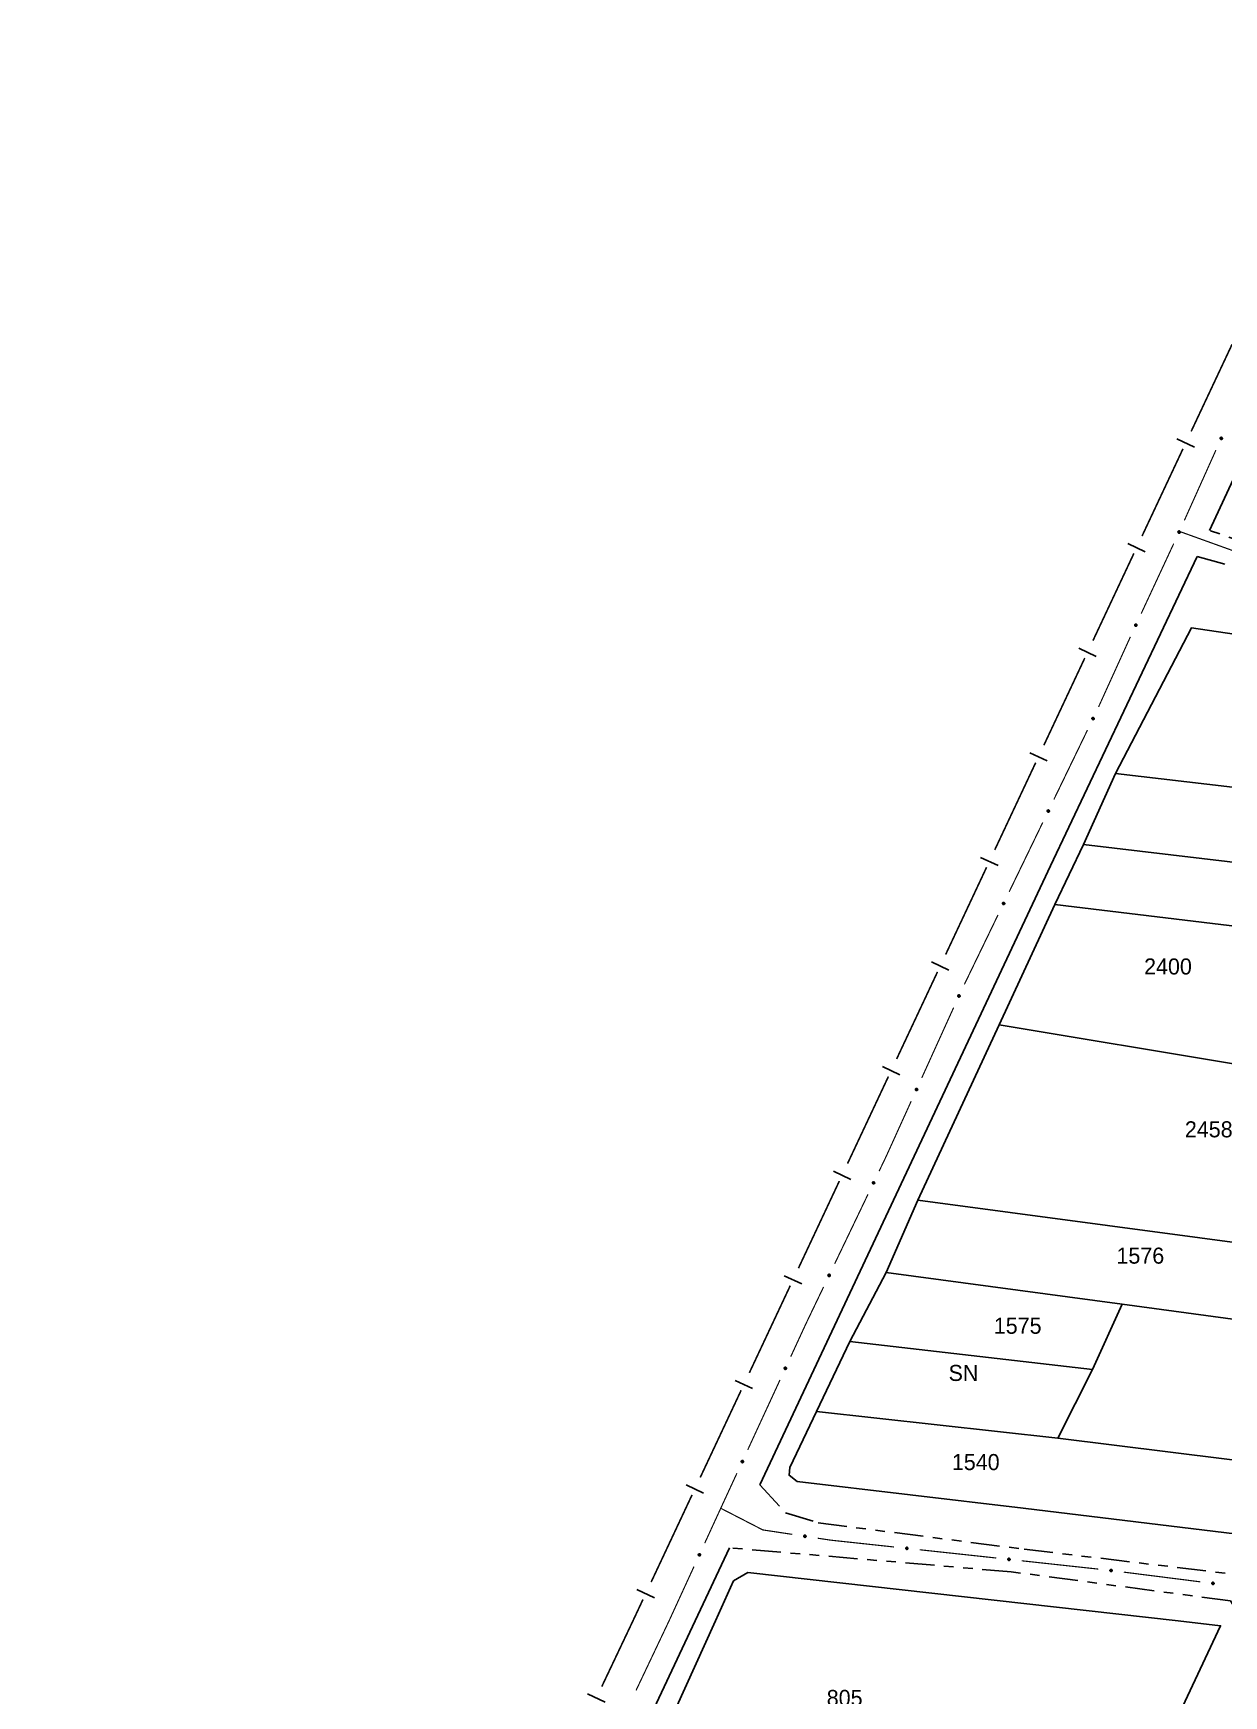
# Model space of a CAD drawing. Extents: x 203665 to 205970, y 4870865 to 4873745.
# Drawn here: x 204071.9 to 204257.3, y 4873288.7 to 4873547.6 of the extents above; entities that cross this region are included whole.
import ezdxf
from ezdxf.enums import TextEntityAlignment as Align

# ---------------------------------------------------------------- set-up
doc = ezdxf.new("R2010")
doc.units = 0
doc.header["$LTSCALE"] = 1.5
doc.header["$MEASUREMENT"] = 0
doc.linetypes.add('TRACO_25', pattern=[8, 3, -1, 1, -1, 1, -1])
for name, color, linetype in [('CD_MALHA_LOTES', 7, 'CONTINUOUS'), ('LM-LIM-SETORES-BAIRROS', 250, 'CONTINUOUS'), ('RU-QUADRA', 210, 'CONTINUOUS'), ('SV-EIXO-RUA-N-PAV', 6, 'CONTINUOUS'), ('SV-EIXO-RUA-PAV', 20, 'CONTINUOUS'), ('SV-RUA-NAO-PAV', 7, 'CONTINUOUS'), ('SV-RUA-PAVIM', 7, 'CONTINUOUS'), ('Th_NmrPort', 1, 'CONTINUOUS')]:
    doc.layers.add(name, color=color, linetype=linetype)

msp = doc.modelspace()

# ---------------------------------------------------------------- linework, layer by layer
at = {"layer": 'CD_MALHA_LOTES', "linetype": 'Continuous', "flags": 128}
for points in [[(204240.448659, 4873432.344058), (204252.287238, 4873455.011352)], [(204252.287238, 4873455.011352), (204305.169409, 4873447.162705)], [(204235.478378, 4873421.2817), (204240.448659, 4873432.344058)], [(204295.142987, 4873425.94956), (204240.448659, 4873432.344058)], [(204230.996015, 4873411.915991), (204235.478378, 4873421.2817)], [(204289.882655, 4873414.820147), (204235.478378, 4873421.2817)], [(204222.314917, 4873393.182313), (204230.996015, 4873411.915991)], [(204268.472378, 4873407.402126), (204230.996015, 4873411.915991)], [(204209.663389, 4873365.880506), (204222.314917, 4873393.182313)], [(204259.765641, 4873386.968278), (204222.314917, 4873393.182313)], [(204204.725271, 4873354.608997), (204209.663389, 4873365.880506)], [(204283.161464, 4873356.073113), (204209.663389, 4873365.880506)], [(204199.087539, 4873343.820179), (204204.725271, 4873354.608997)], [(204241.500226, 4873349.673299), (204204.725271, 4873354.608997)], [(204236.84588, 4873339.46223), (204241.500226, 4873349.673299)], [(204241.500226, 4873349.673299), (204276.734671, 4873344.895074)], [(204199.087539, 4873343.820179), (204193.881513, 4873332.93967)], [(204236.84588, 4873339.46223), (204199.087539, 4873343.820179)], [(204231.453489, 4873328.778049), (204236.84588, 4873339.46223)], [(204193.881513, 4873332.93967), (204189.710756, 4873324.222857), (204189.605528, 4873323.016608), (204190.886173, 4873322.030393), (204226.073615, 4873317.861365)], [(204193.881513, 4873332.93967), (204231.453489, 4873328.778049)], [(204266.562137, 4873324.414008), (204231.453489, 4873328.778049)], [(204226.073615, 4873317.861365), (204261.164018, 4873313.613748)], [(204178.136726, 4873300.308745), (204180.969171, 4873306.56002), (204183.201478, 4873307.839675), (204250.235351, 4873300.307827)], [(204170.354533, 4873283.133251), (204178.136726, 4873300.308745)], [(204250.235351, 4873300.307827), (204256.830277, 4873299.566829), (204244.998367, 4873274.301923)]]:
    msp.add_lwpolyline(points, dxfattribs=at)
at = {"layer": 'LM-LIM-SETORES-BAIRROS', "const_width": 0.25}
for points in [[(204252.238976, 4873485.615711), (204258.619529, 4873499.191002)], [(204244.5894, 4873469.322032), (204250.112365, 4873481.0905)], [(204250.112365, 4873481.0905), (204250.306545, 4873481.504263)], [(204250.306545, 4873481.504263), (204250.962865, 4873482.900652)], [(204236.942218, 4873453.027229), (204243.31487, 4873466.606231)], [(204229.295035, 4873436.732426), (204235.667687, 4873450.311428)], [(204221.647853, 4873420.437623), (204228.020505, 4873434.016625)], [(204214.000671, 4873404.14282), (204220.373323, 4873417.721822)], [(204206.353488, 4873387.848017), (204212.72614, 4873401.42702)], [(204198.706306, 4873371.553214), (204205.078958, 4873385.132217)], [(204191.059123, 4873355.258411), (204197.431775, 4873368.837414)], [(204183.411941, 4873338.963608), (204189.784593, 4873352.542611)], [(204175.764759, 4873322.668806), (204182.137411, 4873336.247808)], [(204168.117576, 4873306.374003), (204174.490228, 4873319.953005)], [(204165.299776, 4873300.369765), (204166.843046, 4873303.658202)], [(204160.429196, 4873290.098635), (204165.14234, 4873300.037763)], [(204165.14234, 4873300.037763), (204165.299776, 4873300.369765)]]:
    msp.add_lwpolyline(points, dxfattribs=at)
at = {"layer": 'LM-LIM-SETORES-BAIRROS'}
for points in [[(204252.745764, 4873483.167616), (204250.030706, 4873484.443727)], [(204245.097614, 4873466.874233), (204242.381813, 4873468.148763)], [(204237.450431, 4873450.57943), (204234.734631, 4873451.85396)], [(204229.803249, 4873434.284627), (204227.087448, 4873435.559157)], [(204222.156066, 4873417.989824), (204219.440266, 4873419.264354)], [(204214.508884, 4873401.695021), (204211.793083, 4873402.969552)], [(204206.861702, 4873385.400218), (204204.145901, 4873386.674749)], [(204199.214519, 4873369.105415), (204196.498719, 4873370.379946)], [(204191.567337, 4873352.810612), (204188.851536, 4873354.085143)], [(204183.920154, 4873336.51581), (204181.204354, 4873337.79034)], [(204176.272972, 4873320.221007), (204173.557172, 4873321.495537)], [(204168.62579, 4873303.926204), (204165.909989, 4873305.200734)], [(204160.927596, 4873287.648819), (204158.216925, 4873288.934222)]]:
    msp.add_lwpolyline(points, dxfattribs=at)
at = {"layer": 'RU-QUADRA', "linetype": 'Continuous', "flags": 128}
for points in [[(204305.169409, 4873447.162705), (204252.287238, 4873455.011352), (204240.448659, 4873432.344058), (204235.478378, 4873421.2817), (204230.996015, 4873411.915991), (204222.314917, 4873393.182313), (204209.663389, 4873365.880506), (204204.725271, 4873354.608997), (204199.087539, 4873343.820179), (204193.881513, 4873332.93967), (204189.710756, 4873324.222857), (204189.605528, 4873323.016608), (204190.886173, 4873322.030393), (204226.073615, 4873317.861365), (204261.164018, 4873313.613748)], [(204170.354533, 4873283.133251), (204178.136726, 4873300.308745), (204180.969171, 4873306.56002), (204183.201478, 4873307.839675), (204250.235351, 4873300.307827), (204256.830277, 4873299.566829), (204244.998367, 4873274.301923)]]:
    msp.add_lwpolyline(points, dxfattribs=at)
at = {"layer": 'SV-EIXO-RUA-N-PAV', "const_width": 0.18}
for points in [[(204250.410916, 4873470.044411), (204261.701565, 4873465.979777)], [(204178.957715, 4873317.866026), (204185.181954, 4873314.663082)], [(204185.181954, 4873314.663082), (204185.510969, 4873314.493774)], [(204185.510969, 4873314.493774), (204190.089087, 4873313.802737)], [(204194.044283, 4873313.205726), (204196.021881, 4873312.90722)], [(204196.021881, 4873312.90722), (204196.0856, 4873312.897603)], [(204196.0856, 4873312.897603), (204205.963972, 4873311.833123)], [(204209.940948, 4873311.404569), (204218.889145, 4873310.440324)], [(204218.889145, 4873310.440324), (204219.230076, 4873310.403586)], [(204219.230076, 4873310.403586), (204221.871628, 4873310.116603)], [(204225.848229, 4873309.684577), (204237.778031, 4873308.388499)], [(204241.749801, 4873307.915396), (204253.654794, 4873306.408367)]]:
    msp.add_lwpolyline(points, dxfattribs=at)
at = {"layer": 'SV-EIXO-RUA-N-PAV'}
for points in [[(204191.941044, 4873313.634524), (204191.979986, 4873313.664113), (204192.019506, 4873313.68158), (204192.05666, 4873313.686661), (204192.090664, 4873313.682591), (204192.124982, 4873313.674508), (204192.157784, 4873313.658726), (204192.19031, 4873313.633144), (204192.220266, 4873313.594288), (204192.235499, 4873313.552628), (204192.242429, 4873313.516469), (204192.240226, 4873313.480768), (204192.231816, 4873313.447561), (204192.214295, 4873313.41403), (204192.188049, 4873313.381321), (204192.148249, 4873313.352145), (204192.109387, 4873313.335286), (204192.07332, 4873313.331315), (204192.037443, 4873313.333757), (204192.002506, 4873313.342428), (204191.970396, 4873313.358106), (204191.937511, 4873313.384591), (204191.909234, 4873313.424256), (204191.891977, 4873313.462824), (204191.887501, 4873313.498825), (204191.8907, 4873313.534093), (204191.898388, 4873313.568612), (204191.912881, 4873313.602245), (204191.941044, 4873313.634524)], [(204207.8214, 4873311.743687), (204207.859051, 4873311.774903), (204207.897794, 4873311.794032), (204207.934699, 4873311.800686), (204207.968845, 4873311.798063), (204208.003475, 4873311.791444), (204208.036917, 4873311.777069), (204208.0705, 4873311.752892), (204208.102079, 4873311.715342), (204208.119067, 4873311.674366), (204208.127526, 4873311.638534), (204208.126841, 4873311.602771), (204208.119848, 4873311.569237), (204208.103766, 4873311.534993), (204208.078933, 4873311.501199), (204208.040407, 4873311.470359), (204208.002296, 4873311.451866), (204207.966431, 4873311.446367), (204207.930482, 4873311.447284), (204207.895208, 4873311.454464), (204207.862462, 4873311.468765), (204207.828482, 4873311.49383), (204207.798547, 4873311.532258), (204207.779668, 4873311.570058), (204207.773666, 4873311.605837), (204207.775366, 4873311.641209), (204207.781582, 4873311.676023), (204207.794633, 4873311.710242), (204207.8214, 4873311.743687)], [(204223.728978, 4873310.025545), (204223.766656, 4873310.056728), (204223.805415, 4873310.075823), (204223.842326, 4873310.082445), (204223.87647, 4873310.079792), (204223.911094, 4873310.073143), (204223.944524, 4873310.058739), (204223.978086, 4873310.034532), (204224.009632, 4873309.996955), (204224.026584, 4873309.955964), (204224.035012, 4873309.920124), (204224.034295, 4873309.884363), (204224.027273, 4873309.850835), (204224.011162, 4873309.816605), (204223.986299, 4873309.782833), (204223.947746, 4873309.752026), (204223.909619, 4873309.733566), (204223.873749, 4873309.728099), (204223.837801, 4873309.729047), (204223.802533, 4873309.736258), (204223.769799, 4873309.750587), (204223.735841, 4873309.775682), (204223.70594, 4873309.814136), (204223.687094, 4873309.851953), (204223.681124, 4873309.887737), (204223.682854, 4873309.923107), (204223.6891, 4873309.957916), (204223.702181, 4873309.992123), (204223.728978, 4873310.025545)], [(204239.636917, 4873308.293821), (204239.675141, 4873308.324332), (204239.714232, 4873308.342739), (204239.751255, 4873308.348707), (204239.785346, 4873308.34545), (204239.819847, 4873308.338189), (204239.853017, 4873308.323195), (204239.886145, 4873308.298398), (204239.917021, 4873308.260269), (204239.933245, 4873308.218984), (204239.941037, 4873308.183001), (204239.939688, 4873308.147257), (204239.932073, 4873308.113859), (204239.915358, 4873308.07992), (204239.889902, 4873308.046593), (204239.85081, 4873308.016474), (204239.812362, 4873307.998691), (204239.7764, 4873307.993859), (204239.740475, 4873307.995444), (204239.705341, 4873308.003278), (204239.672866, 4873308.018184), (204239.639357, 4873308.043876), (204239.61014, 4873308.082854), (204239.591967, 4873308.120998), (204239.586631, 4873308.156882), (204239.588987, 4873308.192216), (204239.595849, 4873308.226909), (204239.609533, 4873308.26088), (204239.636917, 4873308.293821)], [(204255.510241, 4873306.284448), (204255.548466, 4873306.31496), (204255.587557, 4873306.333366), (204255.624579, 4873306.339334), (204255.65867, 4873306.336077), (204255.693171, 4873306.328816), (204255.726341, 4873306.313822), (204255.759469, 4873306.289025), (204255.790345, 4873306.250896), (204255.806569, 4873306.209611), (204255.814361, 4873306.173628), (204255.813012, 4873306.137884), (204255.805397, 4873306.104486), (204255.788683, 4873306.070547), (204255.763226, 4873306.03722), (204255.724134, 4873306.007101), (204255.685686, 4873305.989318), (204255.649725, 4873305.984486), (204255.613799, 4873305.986071), (204255.578665, 4873305.993905), (204255.54619, 4873306.008812), (204255.512681, 4873306.034503), (204255.483465, 4873306.073481), (204255.465291, 4873306.111625), (204255.459955, 4873306.147509), (204255.462312, 4873306.182843), (204255.469173, 4873306.217536), (204255.482857, 4873306.251507), (204255.510241, 4873306.284448)]]:
    msp.add_lwpolyline(points, close=True, dxfattribs=at)
for points in [[(204191.887501, 4873313.498825), (204192.240226, 4873313.480768)], [(204191.8907, 4873313.534093), (204192.242429, 4873313.516469)], [(204191.891605, 4873313.515644), (204192.239199, 4873313.496297)], [(204191.891977, 4873313.462824), (204192.231816, 4873313.447561)], [(204191.893056, 4873313.479546), (204192.232962, 4873313.464119)], [(204191.898388, 4873313.568612), (204192.235499, 4873313.552628)], [(204191.898453, 4873313.55187), (204192.234311, 4873313.537054)], [(204191.902602, 4873313.442225), (204192.218222, 4873313.430464)], [(204191.909234, 4873313.424256), (204192.214295, 4873313.41403)], [(204191.91029, 4873313.584583), (204192.223416, 4873313.574578)], [(204191.912881, 4873313.602245), (204192.220266, 4873313.594288)], [(204191.927398, 4873313.405363), (204192.198086, 4873313.397624)], [(204191.927525, 4873313.616481), (204192.201522, 4873313.612382)], [(204191.937511, 4873313.384591), (204192.188049, 4873313.381321)], [(204191.941044, 4873313.634524), (204192.19031, 4873313.633144)], [(204191.959754, 4873313.37288), (204192.160409, 4873313.367432)], [(204191.962911, 4873313.649779), (204192.166671, 4873313.646622)], [(204191.970396, 4873313.358106), (204192.148249, 4873313.352145)], [(204191.979986, 4873313.664113), (204192.157784, 4873313.658726)], [(204191.990837, 4873313.350248), (204192.122401, 4873313.344189)], [(204192.002471, 4873313.674167), (204192.132482, 4873313.666963)], [(204192.002506, 4873313.342428), (204192.109387, 4873313.335286)], [(204192.019506, 4873313.68158), (204192.124982, 4873313.674508)], [(204207.773666, 4873311.605837), (204208.126841, 4873311.602771)], [(204207.775366, 4873311.641209), (204208.127526, 4873311.638534)], [(204207.777053, 4873311.622816), (204208.125155, 4873311.618243)], [(204207.779668, 4873311.570058), (204208.119848, 4873311.569237)], [(204207.780035, 4873311.586811), (204208.12029, 4873311.585829)], [(204207.781582, 4873311.676023), (204208.119067, 4873311.674366)], [(204207.782357, 4873311.6593), (204208.118542, 4873311.658756)], [(204207.791158, 4873311.54993), (204208.106992, 4873311.551579)], [(204207.792795, 4873311.692485), (204208.106063, 4873311.695783)], [(204207.794633, 4873311.710242), (204208.102079, 4873311.715342)], [(204207.798547, 4873311.532258), (204208.103766, 4873311.534993)], [(204207.80866, 4873311.725086), (204208.082584, 4873311.732624)], [(204207.817496, 4873311.514154), (204208.088268, 4873311.517914)], [(204207.8214, 4873311.743687), (204208.0705, 4873311.752892)], [(204207.828482, 4873311.49383), (204208.078933, 4873311.501199)], [(204207.8426, 4873311.759857), (204208.046311, 4873311.765354)], [(204207.851202, 4873311.483073), (204208.051907, 4873311.486149)], [(204207.859051, 4873311.774903), (204208.036917, 4873311.777069)], [(204207.862462, 4873311.468765), (204208.040407, 4873311.470359)], [(204207.88109, 4873311.785903), (204208.011289, 4873311.784224)], [(204207.883218, 4873311.461782), (204208.01492, 4873311.461314)], [(204207.895208, 4873311.454464), (204208.002296, 4873311.451866)], [(204207.897794, 4873311.794032), (204208.003475, 4873311.791444)], [(204223.681124, 4873309.887737), (204224.034295, 4873309.884363)], [(204223.682854, 4873309.923107), (204224.035012, 4873309.920124)], [(204223.684525, 4873309.904713), (204224.032623, 4873309.899836)], [(204223.687094, 4873309.851953), (204224.027273, 4873309.850835)], [(204223.687476, 4873309.868706), (204224.02773, 4873309.867426)], [(204223.6891, 4873309.957916), (204224.026584, 4873309.955964)], [(204223.689861, 4873309.941192), (204224.026045, 4873309.940354)], [(204223.698566, 4873309.831814), (204224.014402, 4873309.833188)], [(204223.700328, 4873309.974368), (204224.013598, 4873309.977393)], [(204223.702181, 4873309.992123), (204224.009632, 4873309.996955)], [(204223.70594, 4873309.814136), (204224.011162, 4873309.816605)], [(204223.716221, 4873310.006955), (204223.990152, 4873310.014254)], [(204223.724873, 4873309.796015), (204223.995648, 4873309.799539)], [(204223.728978, 4873310.025545), (204223.978086, 4873310.034532)], [(204223.735841, 4873309.775682), (204223.986299, 4873309.782833)], [(204223.750192, 4873310.041696), (204223.953907, 4873310.047015)], [(204223.758552, 4873309.764905), (204223.95926, 4873309.767806)], [(204223.766656, 4873310.056728), (204223.944524, 4873310.058739)], [(204223.769799, 4873309.750587), (204223.947746, 4873309.752026)], [(204223.788704, 4873310.067708), (204223.918902, 4873310.065916)], [(204223.790549, 4873309.743586), (204223.922251, 4873309.743003)], [(204223.802533, 4873309.736258), (204223.909619, 4873309.733566)], [(204223.805415, 4873310.075823), (204223.911094, 4873310.073143)], [(204239.586631, 4873308.156882), (204239.939688, 4873308.147257)], [(204239.588987, 4873308.192216), (204239.941037, 4873308.183001)], [(204239.590332, 4873308.173795), (204239.93829, 4873308.162758)], [(204239.591967, 4873308.120998), (204239.932073, 4873308.113859)], [(204239.592646, 4873308.137741), (204239.932823, 4873308.13044)], [(204239.595849, 4873308.226909), (204239.933245, 4873308.218984)], [(204239.596313, 4873308.210174), (204239.93243, 4873308.203386)], [(204239.603081, 4873308.10066), (204239.918892, 4873308.096442)], [(204239.607366, 4873308.24316), (204239.920641, 4873308.240639)], [(204239.609533, 4873308.26088), (204239.917021, 4873308.260269)], [(204239.61014, 4873308.082854), (204239.915358, 4873308.07992)], [(204239.623833, 4873308.275461), (204239.89785, 4873308.27791)], [(204239.62875, 4873308.0644), (204239.899546, 4873308.063131)], [(204239.636917, 4873308.293821), (204239.886145, 4873308.298398)], [(204239.639357, 4873308.043876), (204239.889902, 4873308.046593)], [(204239.658413, 4873308.309595), (204239.862191, 4873308.311307)], [(204239.661873, 4873308.032699), (204239.862601, 4873308.032047)], [(204239.672866, 4873308.018184), (204239.85081, 4873308.016474)], [(204239.675141, 4873308.324332), (204239.853017, 4873308.323195)], [(204239.693488, 4873308.010817), (204239.825159, 4873308.007903)], [(204239.69738, 4873308.334921), (204239.827526, 4873308.330825)], [(204239.705341, 4873308.003278), (204239.812362, 4873307.998691)], [(204239.714232, 4873308.342739), (204239.819847, 4873308.338189)], [(204255.459955, 4873306.147509), (204255.813012, 4873306.137884)], [(204255.462312, 4873306.182843), (204255.814361, 4873306.173628)], [(204255.463657, 4873306.164422), (204255.811614, 4873306.153385)], [(204255.465291, 4873306.111625), (204255.805397, 4873306.104486)], [(204255.46597, 4873306.128368), (204255.806148, 4873306.121067)], [(204255.469173, 4873306.217536), (204255.806569, 4873306.209611)], [(204255.469637, 4873306.200801), (204255.805754, 4873306.194013)], [(204255.476405, 4873306.091287), (204255.792216, 4873306.08707)], [(204255.48069, 4873306.233787), (204255.793965, 4873306.231266)], [(204255.482857, 4873306.251507), (204255.790345, 4873306.250896)], [(204255.483465, 4873306.073481), (204255.788683, 4873306.070547)], [(204255.497158, 4873306.266088), (204255.771174, 4873306.268537)], [(204255.502074, 4873306.055027), (204255.77287, 4873306.053758)], [(204255.510241, 4873306.284448), (204255.759469, 4873306.289025)], [(204255.512681, 4873306.034503), (204255.763226, 4873306.03722)], [(204255.531738, 4873306.300222), (204255.735515, 4873306.301934)], [(204255.535197, 4873306.023326), (204255.735925, 4873306.022674)], [(204255.54619, 4873306.008812), (204255.724134, 4873306.007101)], [(204255.548466, 4873306.31496), (204255.726341, 4873306.313822)], [(204255.566813, 4873306.001444), (204255.698483, 4873305.99853)], [(204255.570704, 4873306.325548), (204255.70085, 4873306.321452)], [(204255.578665, 4873305.993905), (204255.685686, 4873305.989318)], [(204255.587557, 4873306.333366), (204255.693171, 4873306.328816)]]:
    msp.add_lwpolyline(points, dxfattribs=at)
at = {"layer": 'SV-EIXO-RUA-PAV'}
for points in [[(204257.079876, 4873484.620929), (204257.097896, 4873484.575461), (204257.104087, 4873484.532699), (204257.098985, 4873484.495548), (204257.085916, 4873484.463893), (204257.068898, 4873484.433015), (204257.044872, 4873484.405669), (204257.011483, 4873484.381225), (204256.966, 4873484.362828), (204256.921777, 4873484.359365), (204256.885086, 4873484.362419), (204256.851295, 4873484.374146), (204256.821575, 4873484.39118), (204256.793995, 4873484.417076), (204256.769553, 4873484.451155), (204256.752161, 4873484.497338), (204256.74638, 4873484.539302), (204256.752258, 4873484.575107), (204256.764263, 4873484.609005), (204256.782015, 4873484.64032), (204256.805754, 4873484.667028), (204256.84011, 4873484.691575), (204256.88592, 4873484.708137), (204256.927708, 4873484.714381), (204256.963587, 4873484.709007), (204256.996693, 4873484.696437), (204257.027871, 4873484.679745), (204257.056365, 4873484.656738), (204257.079876, 4873484.620929)], [(204250.523077, 4873470.024543), (204250.540503, 4873469.978845), (204250.546135, 4873469.936005), (204250.540548, 4873469.898923), (204250.527066, 4873469.867442), (204250.509647, 4873469.836789), (204250.485266, 4873469.809759), (204250.451561, 4873469.785753), (204250.405841, 4873469.767951), (204250.361577, 4873469.765066), (204250.32493, 4873469.768598), (204250.291294, 4873469.780766), (204250.261799, 4873469.798187), (204250.234559, 4873469.824441), (204250.210565, 4873469.858836), (204250.193777, 4873469.905241), (204250.188544, 4873469.947278), (204250.19489, 4873469.983003), (204250.207336, 4873470.016741), (204250.225495, 4873470.047822), (204250.249581, 4873470.074218), (204250.284254, 4873470.098314), (204250.330276, 4873470.114277), (204250.372143, 4873470.119975), (204250.407948, 4873470.114132), (204250.440887, 4873470.101131), (204250.471845, 4873470.084033), (204250.500036, 4873470.060656), (204250.523077, 4873470.024543)], [(204243.776536, 4873455.516471), (204243.793961, 4873455.470772), (204243.799593, 4873455.427933), (204243.794006, 4873455.390851), (204243.780524, 4873455.35937), (204243.763105, 4873455.328717), (204243.738724, 4873455.301687), (204243.705019, 4873455.27768), (204243.659299, 4873455.259878), (204243.615036, 4873455.256994), (204243.578388, 4873455.260526), (204243.544752, 4873455.272693), (204243.515257, 4873455.290114), (204243.488018, 4873455.316368), (204243.464023, 4873455.350763), (204243.447235, 4873455.397169), (204243.442002, 4873455.439205), (204243.448348, 4873455.474931), (204243.460794, 4873455.508668), (204243.478953, 4873455.53975), (204243.503039, 4873455.566145), (204243.537712, 4873455.590241), (204243.583735, 4873455.606204), (204243.625601, 4873455.611902), (204243.661406, 4873455.60606), (204243.694346, 4873455.593058), (204243.725303, 4873455.575961), (204243.753494, 4873455.552584), (204243.776536, 4873455.516471)], [(204237.116449, 4873440.967024), (204237.133165, 4873440.92106), (204237.138132, 4873440.878139), (204237.131971, 4873440.841148), (204237.118003, 4873440.80988), (204237.100111, 4873440.7795), (204237.075314, 4873440.752851), (204237.041241, 4873440.72937), (204236.995251, 4873440.712279), (204236.950948, 4873440.710081), (204236.914359, 4873440.71418), (204236.880916, 4873440.726867), (204236.851695, 4873440.744743), (204236.824865, 4873440.771416), (204236.801406, 4873440.806179), (204236.78534, 4873440.852839), (204236.780759, 4873440.894952), (204236.787657, 4873440.930574), (204236.800625, 4873440.964115), (204236.819263, 4873440.994911), (204236.843755, 4873441.02093), (204236.878798, 4873441.044487), (204236.925062, 4873441.059734), (204236.967012, 4873441.064783), (204237.002722, 4873441.058386), (204237.035456, 4873441.044876), (204237.066145, 4873441.027301), (204237.093971, 4873441.003489), (204237.116449, 4873440.967024)], [(204230.14589, 4873426.565242), (204230.162605, 4873426.519279), (204230.167572, 4873426.476358), (204230.161412, 4873426.439367), (204230.147444, 4873426.408099), (204230.129552, 4873426.377719), (204230.104755, 4873426.35107), (204230.070682, 4873426.327589), (204230.024692, 4873426.310498), (204229.980389, 4873426.308299), (204229.9438, 4873426.312399), (204229.910357, 4873426.325086), (204229.881136, 4873426.342962), (204229.854306, 4873426.369635), (204229.830847, 4873426.404397), (204229.81478, 4873426.451058), (204229.8102, 4873426.49317), (204229.817098, 4873426.528793), (204229.830066, 4873426.562334), (204229.848704, 4873426.59313), (204229.873196, 4873426.619149), (204229.908239, 4873426.642705), (204229.954503, 4873426.657953), (204229.996453, 4873426.663001), (204230.032163, 4873426.656605), (204230.064897, 4873426.643095), (204230.095585, 4873426.625519), (204230.123411, 4873426.601708), (204230.14589, 4873426.565242)], [(204223.175331, 4873412.163461), (204223.192046, 4873412.117498), (204223.197013, 4873412.074576), (204223.190853, 4873412.037585), (204223.176885, 4873412.006317), (204223.158993, 4873411.975938), (204223.134196, 4873411.949289), (204223.100122, 4873411.925808), (204223.054133, 4873411.908716), (204223.009829, 4873411.906518), (204222.973241, 4873411.910618), (204222.939797, 4873411.923305), (204222.910576, 4873411.941181), (204222.883747, 4873411.967854), (204222.860288, 4873412.002616), (204222.844221, 4873412.049277), (204222.83964, 4873412.091389), (204222.846539, 4873412.127012), (204222.859507, 4873412.160553), (204222.878145, 4873412.191349), (204222.902637, 4873412.217368), (204222.93768, 4873412.240924), (204222.983944, 4873412.256172), (204223.025894, 4873412.26122), (204223.061604, 4873412.254824), (204223.094338, 4873412.241313), (204223.125026, 4873412.223738), (204223.152852, 4873412.199927), (204223.175331, 4873412.163461)], [(204216.219713, 4873397.757732), (204216.237577, 4873397.712203), (204216.243621, 4873397.66942), (204216.238391, 4873397.632286), (204216.225213, 4873397.600676), (204216.208089, 4873397.569857), (204216.183969, 4873397.542594), (204216.150497, 4873397.518264), (204216.10495, 4873397.500023), (204216.060717, 4873397.496713), (204216.024036, 4873397.499893), (204215.990285, 4873397.511736), (204215.960624, 4873397.528872), (204215.933133, 4873397.554863), (204215.908809, 4873397.589025), (204215.891575, 4873397.635268), (204215.885938, 4873397.677252), (204215.89194, 4873397.713037), (204215.904061, 4873397.746892), (204215.92192, 4873397.778147), (204215.945751, 4873397.804773), (204215.980191, 4873397.829202), (204216.026058, 4873397.845606), (204216.067867, 4873397.851707), (204216.103727, 4873397.846209), (204216.13679, 4873397.833525), (204216.16791, 4873397.816726), (204216.196325, 4873397.793621), (204216.219713, 4873397.757732)], [(204209.613046, 4873383.185431), (204209.63091, 4873383.139902), (204209.636954, 4873383.097119), (204209.631724, 4873383.059985), (204209.618546, 4873383.028376), (204209.601422, 4873382.997556), (204209.577302, 4873382.970293), (204209.543829, 4873382.945964), (204209.498283, 4873382.927723), (204209.454049, 4873382.924412), (204209.417369, 4873382.927592), (204209.383618, 4873382.939435), (204209.353957, 4873382.956572), (204209.326466, 4873382.982562), (204209.302142, 4873383.016725), (204209.284908, 4873383.062967), (204209.279271, 4873383.104951), (204209.285273, 4873383.140736), (204209.297394, 4873383.174592), (204209.315253, 4873383.205846), (204209.339084, 4873383.232472), (204209.373524, 4873383.256901), (204209.419391, 4873383.273306), (204209.4612, 4873383.279406), (204209.49706, 4873383.273908), (204209.530123, 4873383.261224), (204209.561243, 4873383.244425), (204209.589658, 4873383.221321), (204209.613046, 4873383.185431)], [(204202.918804, 4873368.651366), (204202.935688, 4873368.605465), (204202.940812, 4873368.562562), (204202.934787, 4873368.525548), (204202.920934, 4873368.494229), (204202.903153, 4873368.463784), (204202.878454, 4873368.437045), (204202.844467, 4873368.413439), (204202.79854, 4873368.396179), (204202.754246, 4873368.393818), (204202.717642, 4873368.397784), (204202.684153, 4873368.410348), (204202.654866, 4873368.428117), (204202.627939, 4873368.454692), (204202.604353, 4873368.489368), (204202.588115, 4873368.535969), (204202.58338, 4873368.578064), (204202.590148, 4873368.613712), (204202.602993, 4873368.6473), (204202.621518, 4873368.678165), (204202.645915, 4873368.704273), (204202.680871, 4873368.727958), (204202.727079, 4873368.743375), (204202.76901, 4873368.748577), (204202.804743, 4873368.742311), (204202.837526, 4873368.728921), (204202.868279, 4873368.711458), (204202.896192, 4873368.687749), (204202.918804, 4873368.651366)], [(204196.001079, 4873354.224133), (204196.017962, 4873354.178231), (204196.023086, 4873354.135328), (204196.017061, 4873354.098315), (204196.003208, 4873354.066996), (204195.985427, 4873354.036551), (204195.960729, 4873354.009811), (204195.926741, 4873353.986205), (204195.880815, 4873353.968945), (204195.83652, 4873353.966585), (204195.799916, 4873353.97055), (204195.766427, 4873353.983115), (204195.73714, 4873354.000884), (204195.710213, 4873354.027458), (204195.686627, 4873354.062134), (204195.67039, 4873354.108735), (204195.665654, 4873354.150831), (204195.672422, 4873354.186479), (204195.685267, 4873354.220067), (204195.703792, 4873354.250931), (204195.728189, 4873354.277039), (204195.763145, 4873354.300724), (204195.809353, 4873354.316141), (204195.851284, 4873354.321343), (204195.887017, 4873354.315078), (204195.9198, 4873354.301687), (204195.950553, 4873354.284225), (204195.978466, 4873354.260516), (204196.001079, 4873354.224133)], [(204189.184128, 4873339.751245), (204189.201677, 4873339.705593), (204189.207424, 4873339.662769), (204189.201938, 4873339.625672), (204189.188542, 4873339.594155), (204189.171205, 4873339.563455), (204189.146898, 4873339.536359), (204189.113257, 4873339.512262), (204189.067586, 4873339.494336), (204189.02333, 4873339.491332), (204188.986673, 4873339.494765), (204188.953004, 4873339.506841), (204188.923463, 4873339.524182), (204188.896152, 4873339.550363), (204188.872065, 4873339.584692), (204188.855151, 4873339.631053), (204188.849805, 4873339.673074), (204188.856054, 4873339.708817), (204188.868409, 4873339.742588), (204188.886484, 4873339.773719), (204188.910498, 4873339.800179), (204188.945106, 4873339.824369), (204188.991085, 4873339.840456), (204189.032936, 4873339.846267), (204189.068757, 4873339.840522), (204189.101731, 4873339.82761), (204189.132734, 4873339.810596), (204189.160989, 4873339.787295), (204189.184128, 4873339.751245)], [(204182.476847, 4873325.224979), (204182.494396, 4873325.179328), (204182.500144, 4873325.136504), (204182.494657, 4873325.099407), (204182.481261, 4873325.06789), (204182.463925, 4873325.037189), (204182.439617, 4873325.010094), (204182.405977, 4873324.985996), (204182.360305, 4873324.968071), (204182.31605, 4873324.965066), (204182.279392, 4873324.968499), (204182.245724, 4873324.980576), (204182.216182, 4873324.997917), (204182.188872, 4873325.024097), (204182.164784, 4873325.058427), (204182.147871, 4873325.104787), (204182.142524, 4873325.146809), (204182.148773, 4873325.182552), (204182.161128, 4873325.216323), (204182.179203, 4873325.247453), (204182.203217, 4873325.273914), (204182.237826, 4873325.298104), (204182.283804, 4873325.314191), (204182.325655, 4873325.320002), (204182.361476, 4873325.314257), (204182.39445, 4873325.301344), (204182.425454, 4873325.28433), (204182.453709, 4873325.26103), (204182.476847, 4873325.224979)], [(204175.785039, 4873310.691851), (204175.802687, 4873310.646238), (204175.808527, 4873310.603426), (204175.80312, 4873310.566318), (204175.789792, 4873310.534772), (204175.772522, 4873310.504034), (204175.748273, 4873310.476886), (204175.714685, 4873310.452716), (204175.669052, 4873310.434692), (204175.624803, 4873310.431592), (204175.588138, 4873310.434946), (204175.554444, 4873310.44695), (204175.524865, 4873310.464227), (204175.497498, 4873310.490348), (204175.473336, 4873310.524626), (204175.456323, 4873310.57095), (204175.450886, 4873310.61296), (204175.457057, 4873310.648716), (204175.46934, 4873310.682514), (204175.487347, 4873310.713683), (204175.511304, 4873310.740195), (204175.54586, 4873310.76446), (204175.591804, 4873310.780646), (204175.633643, 4873310.786548), (204175.669476, 4873310.780879), (204175.702478, 4873310.768038), (204175.733518, 4873310.751091), (204175.761823, 4873310.727852), (204175.785039, 4873310.691851)]]:
    msp.add_lwpolyline(points, close=True, dxfattribs=at)
for points in [[(204256.782015, 4873484.64032), (204256.74638, 4873484.539302)], [(204256.792686, 4873484.649455), (204256.751453, 4873484.524373)], [(204256.805754, 4873484.667028), (204256.752161, 4873484.497338)], [(204256.822846, 4873484.673303), (204256.763613, 4873484.481513)], [(204256.84011, 4873484.691575), (204256.769553, 4873484.451155)], [(204256.862837, 4873484.695727), (204256.782555, 4873484.437102)], [(204256.88592, 4873484.708137), (204256.793995, 4873484.417076)], [(204256.905011, 4873484.70969), (204256.808766, 4873484.408873)], [(204256.927708, 4873484.714381), (204256.821575, 4873484.39118)], [(204256.943524, 4873484.708844), (204256.837214, 4873484.385622)], [(204256.963587, 4873484.709007), (204256.851295, 4873484.374146)], [(204256.978682, 4873484.700529), (204256.866528, 4873484.370957)], [(204256.996693, 4873484.696437), (204256.885086, 4873484.362419)], [(204257.011729, 4873484.684187), (204256.907097, 4873484.364699)], [(204257.027871, 4873484.679745), (204256.921777, 4873484.359365)], [(204257.040051, 4873484.663985), (204256.946169, 4873484.365097)], [(204257.056365, 4873484.656738), (204256.966, 4873484.362828)], [(204257.066136, 4873484.638803), (204256.988469, 4873484.376012)], [(204257.079876, 4873484.620929), (204257.011483, 4873484.381225)], [(204257.088685, 4873484.595764), (204257.030824, 4873484.400366)], [(204257.097896, 4873484.575461), (204257.044872, 4873484.405669)], [(204257.101531, 4873484.5511), (204257.059613, 4873484.427822)], [(204257.104087, 4873484.532699), (204257.068898, 4873484.433015)], [(204250.225495, 4873470.047822), (204250.188544, 4873469.947278)], [(204250.236284, 4873470.056817), (204250.193422, 4873469.932284)], [(204250.249581, 4873470.074218), (204250.193777, 4873469.905241)], [(204250.266753, 4873470.080269), (204250.205021, 4873469.889269)], [(204250.284254, 4873470.098314), (204250.210565, 4873469.858836)], [(204250.307033, 4873470.102169), (204250.223382, 4873469.844614)], [(204250.330276, 4873470.114277), (204250.234559, 4873469.824441)], [(204250.349386, 4873470.11558), (204250.249222, 4873469.816045)], [(204250.372143, 4873470.119975), (204250.261799, 4873469.798187)], [(204250.387885, 4873470.114231), (204250.277364, 4873469.792424)], [(204250.407948, 4873470.114132), (204250.291294, 4873469.780766)], [(204250.422931, 4873470.105458), (204250.306484, 4873469.777378)], [(204250.440887, 4873470.101131), (204250.32493, 4873469.768598)], [(204250.455762, 4873470.088686), (204250.346968, 4873469.770591)], [(204250.471845, 4873470.084033), (204250.361577, 4873469.765066)], [(204250.483818, 4873470.068115), (204250.386042, 4873469.770479)], [(204250.500036, 4873470.060656), (204250.405841, 4873469.767951)], [(204250.509572, 4873470.042596), (204250.428481, 4873469.780841)], [(204250.523077, 4873470.024543), (204250.451561, 4873469.785753)], [(204250.531558, 4873469.999265), (204250.47115, 4873469.80464)], [(204250.540503, 4873469.978845), (204250.485266, 4873469.809759)], [(204250.543819, 4873469.954438), (204250.500295, 4873469.831717)], [(204250.546135, 4873469.936005), (204250.509647, 4873469.836789)], [(204243.478953, 4873455.53975), (204243.442002, 4873455.439205)], [(204243.489742, 4873455.548744), (204243.44688, 4873455.424211)], [(204243.503039, 4873455.566145), (204243.447235, 4873455.397169)], [(204243.520211, 4873455.572196), (204243.458479, 4873455.381196)], [(204243.537712, 4873455.590241), (204243.464023, 4873455.350763)], [(204243.560492, 4873455.594096), (204243.47684, 4873455.336542)], [(204243.583735, 4873455.606204), (204243.488018, 4873455.316368)], [(204243.602844, 4873455.607508), (204243.50268, 4873455.307972)], [(204243.625601, 4873455.611902), (204243.515257, 4873455.290114)], [(204243.641343, 4873455.606158), (204243.530822, 4873455.284352)], [(204243.661406, 4873455.60606), (204243.544752, 4873455.272693)], [(204243.676389, 4873455.597385), (204243.559942, 4873455.269306)], [(204243.694346, 4873455.593058), (204243.578388, 4873455.260526)], [(204243.709221, 4873455.580613), (204243.600426, 4873455.262518)], [(204243.725303, 4873455.575961), (204243.615036, 4873455.256994)], [(204243.737276, 4873455.560043), (204243.6395, 4873455.262406)], [(204243.753494, 4873455.552584), (204243.659299, 4873455.259878)], [(204243.76303, 4873455.534523), (204243.681939, 4873455.272768)], [(204243.776536, 4873455.516471), (204243.705019, 4873455.27768)], [(204243.785016, 4873455.491193), (204243.724608, 4873455.296567)], [(204243.793961, 4873455.470772), (204243.738724, 4873455.301687)], [(204243.797277, 4873455.446365), (204243.753753, 4873455.323645)], [(204243.799593, 4873455.427933), (204243.763105, 4873455.328717)], [(204236.819263, 4873440.994911), (204236.780759, 4873440.894952)], [(204236.843755, 4873441.02093), (204236.78534, 4873440.852839)], [(204236.830191, 4873441.003738), (204236.785404, 4873440.879884)], [(204236.861019, 4873441.026715), (204236.796335, 4873440.836694)], [(204236.878798, 4873441.044487), (204236.801406, 4873440.806179)], [(204236.901634, 4873441.047988), (204236.814001, 4873440.791761)], [(204236.925062, 4873441.059734), (204236.824865, 4873440.771416)], [(204236.94419, 4873441.060741), (204236.839396, 4873440.762794)], [(204236.967012, 4873441.064783), (204236.851695, 4873440.744743)], [(204236.982663, 4873441.058796), (204236.867169, 4873440.73874)], [(204237.002722, 4873441.058386), (204236.880916, 4873440.726867)], [(204237.017569, 4873441.049481), (204236.896051, 4873440.723245)], [(204237.035456, 4873441.044876), (204236.914359, 4873440.71418)], [(204237.050136, 4873441.032202), (204236.936426, 4873440.715831)], [(204237.066145, 4873441.027301), (204236.950948, 4873440.710081)], [(204237.07787, 4873441.011199), (204236.975493, 4873440.715114)], [(204237.093971, 4873441.003489), (204236.995251, 4873440.712279)], [(204237.103225, 4873440.985283), (204237.018088, 4873440.724816)], [(204237.116449, 4873440.967024), (204237.041241, 4873440.72937)], [(204237.124537, 4873440.941617), (204237.06112, 4873440.747951)], [(204237.133165, 4873440.92106), (204237.075314, 4873440.752851)], [(204237.136102, 4873440.896605), (204237.090681, 4873440.774574)], [(204237.138132, 4873440.878139), (204237.100111, 4873440.7795)], [(204229.848704, 4873426.59313), (204229.8102, 4873426.49317)], [(204229.873196, 4873426.619149), (204229.81478, 4873426.451058)], [(204229.859631, 4873426.601956), (204229.814845, 4873426.478102)], [(204229.89046, 4873426.624934), (204229.825776, 4873426.434913)], [(204229.908239, 4873426.642705), (204229.830847, 4873426.404397)], [(204229.931075, 4873426.646206), (204229.843442, 4873426.389979)], [(204229.954503, 4873426.657953), (204229.854306, 4873426.369635)], [(204229.973631, 4873426.65896), (204229.868837, 4873426.361013)], [(204229.996453, 4873426.663001), (204229.881136, 4873426.342962)], [(204230.012104, 4873426.657014), (204229.896609, 4873426.336959)], [(204230.032163, 4873426.656605), (204229.910357, 4873426.325086)], [(204230.04701, 4873426.647699), (204229.925492, 4873426.321464)], [(204230.064897, 4873426.643095), (204229.9438, 4873426.312399)], [(204230.079577, 4873426.63042), (204229.965866, 4873426.31405)], [(204230.095585, 4873426.625519), (204229.980389, 4873426.308299)], [(204230.10731, 4873426.609418), (204230.004934, 4873426.313332)], [(204230.123411, 4873426.601708), (204230.024692, 4873426.310498)], [(204230.132666, 4873426.583502), (204230.047529, 4873426.323035)], [(204230.14589, 4873426.565242), (204230.070682, 4873426.327589)], [(204230.153978, 4873426.539836), (204230.090561, 4873426.34617)], [(204230.162605, 4873426.519279), (204230.104755, 4873426.35107)], [(204230.165542, 4873426.494824), (204230.120122, 4873426.372793)], [(204230.167572, 4873426.476358), (204230.129552, 4873426.377719)], [(204222.878145, 4873412.191349), (204222.83964, 4873412.091389)], [(204222.902637, 4873412.217368), (204222.844221, 4873412.049277)], [(204222.889072, 4873412.200175), (204222.844286, 4873412.076321)], [(204222.919901, 4873412.223152), (204222.855217, 4873412.033132)], [(204222.93768, 4873412.240924), (204222.860288, 4873412.002616)], [(204222.960516, 4873412.244425), (204222.872883, 4873411.988198)], [(204222.983944, 4873412.256172), (204222.883747, 4873411.967854)], [(204223.003072, 4873412.257179), (204222.898278, 4873411.959231)], [(204223.025894, 4873412.26122), (204222.910576, 4873411.941181)], [(204223.041545, 4873412.255233), (204222.92605, 4873411.935178)], [(204223.061604, 4873412.254824), (204222.939797, 4873411.923305)], [(204223.076451, 4873412.245918), (204222.954933, 4873411.919682)], [(204223.094338, 4873412.241313), (204222.973241, 4873411.910618)], [(204223.109018, 4873412.228639), (204222.995307, 4873411.912269)], [(204223.125026, 4873412.223738), (204223.009829, 4873411.906518)], [(204223.136751, 4873412.207636), (204223.034375, 4873411.911551)], [(204223.152852, 4873412.199927), (204223.054133, 4873411.908716)], [(204223.162107, 4873412.181721), (204223.07697, 4873411.921254)], [(204223.175331, 4873412.163461), (204223.100122, 4873411.925808)], [(204223.183419, 4873412.138055), (204223.120002, 4873411.944388)], [(204223.192046, 4873412.117498), (204223.134196, 4873411.949289)], [(204223.194983, 4873412.093043), (204223.149563, 4873411.971011)], [(204223.197013, 4873412.074576), (204223.158993, 4873411.975938)], [(204215.92192, 4873397.778147), (204215.885938, 4873397.677252)], [(204215.932622, 4873397.787245), (204215.89096, 4873397.662305)], [(204215.945751, 4873397.804773), (204215.891575, 4873397.635268)], [(204215.962864, 4873397.810989), (204215.902973, 4873397.619404)], [(204215.980191, 4873397.829202), (204215.908809, 4873397.589025)], [(204216.002932, 4873397.833275), (204215.921762, 4873397.574928)], [(204216.026058, 4873397.845606), (204215.933133, 4873397.554863)], [(204216.045154, 4873397.847094), (204215.947876, 4873397.546609)], [(204216.067867, 4873397.851707), (204215.960624, 4873397.528872)], [(204216.083664, 4873397.846115), (204215.976244, 4873397.52326)], [(204216.103727, 4873397.846209), (204215.990285, 4873397.511736)], [(204216.118793, 4873397.837679), (204216.005507, 4873397.508495)], [(204216.13679, 4873397.833525), (204216.024036, 4873397.499893)], [(204216.151784, 4873397.821224), (204216.046055, 4873397.502097)], [(204216.16791, 4873397.816726), (204216.060717, 4873397.496713)], [(204216.180036, 4873397.800924), (204216.085128, 4873397.502361)], [(204216.196325, 4873397.793621), (204216.10495, 4873397.500023)], [(204216.206034, 4873397.775653), (204216.127465, 4873397.513131)], [(204216.219713, 4873397.757732), (204216.150497, 4873397.518264)], [(204216.228436, 4873397.732536), (204216.169903, 4873397.537339)], [(204216.237577, 4873397.712203), (204216.183969, 4873397.542594)], [(204216.241128, 4873397.687829), (204216.198786, 4873397.564695)], [(204216.243621, 4873397.66942), (204216.208089, 4873397.569857)], [(204209.315253, 4873383.205846), (204209.279271, 4873383.104951)], [(204209.325955, 4873383.214944), (204209.284293, 4873383.090004)], [(204209.339084, 4873383.232472), (204209.284908, 4873383.062967)], [(204209.356197, 4873383.238689), (204209.296305, 4873383.047103)], [(204209.373524, 4873383.256901), (204209.302142, 4873383.016725)], [(204209.396265, 4873383.260974), (204209.315095, 4873383.002627)], [(204209.419391, 4873383.273306), (204209.326466, 4873382.982562)], [(204209.438487, 4873383.274793), (204209.341209, 4873382.974308)], [(204209.4612, 4873383.279406), (204209.353957, 4873382.956572)], [(204209.476997, 4873383.273814), (204209.369577, 4873382.950959)], [(204209.49706, 4873383.273908), (204209.383618, 4873382.939435)], [(204209.512126, 4873383.265379), (204209.39884, 4873382.936194)], [(204209.530123, 4873383.261224), (204209.417369, 4873382.927592)], [(204209.545117, 4873383.248923), (204209.439387, 4873382.929796)], [(204209.561243, 4873383.244425), (204209.454049, 4873382.924412)], [(204209.573369, 4873383.228623), (204209.47846, 4873382.93006)], [(204209.589658, 4873383.221321), (204209.498283, 4873382.927723)], [(204209.599367, 4873383.203353), (204209.520798, 4873382.94083)], [(204209.613046, 4873383.185431), (204209.543829, 4873382.945964)], [(204209.621769, 4873383.160236), (204209.563236, 4873382.965038)], [(204209.63091, 4873383.139902), (204209.577302, 4873382.970293)], [(204209.63446, 4873383.115528), (204209.592119, 4873382.992395)], [(204209.636954, 4873383.097119), (204209.601422, 4873382.997556)], [(204202.621518, 4873368.678165), (204202.58338, 4873368.578064)], [(204202.632413, 4873368.687031), (204202.588081, 4873368.563013)], [(204202.645915, 4873368.704273), (204202.588115, 4873368.535969)], [(204202.663157, 4873368.710121), (204202.59917, 4873368.519864)], [(204202.680871, 4873368.727958), (204202.604353, 4873368.489368)], [(204202.703694, 4873368.731542), (204202.617001, 4873368.474996)], [(204202.727079, 4873368.743375), (204202.627939, 4873368.454692)], [(204202.746203, 4873368.744452), (204202.642502, 4873368.446123)], [(204202.76901, 4873368.748577), (204202.654866, 4873368.428117)], [(204202.784682, 4873368.742647), (204202.670362, 4873368.422171)], [(204202.804743, 4873368.742311), (204202.684153, 4873368.410348)], [(204202.819622, 4873368.73346), (204202.699301, 4873368.406781)], [(204202.837526, 4873368.728921), (204202.717642, 4873368.397784)], [(204202.852253, 4873368.716301), (204202.739703, 4873368.399516)], [(204202.868279, 4873368.711458), (204202.754246, 4873368.393818)], [(204202.880063, 4873368.6954), (204202.778772, 4873368.398941)], [(204202.896192, 4873368.687749), (204202.79854, 4873368.396179)], [(204202.905513, 4873368.669577), (204202.821331, 4873368.4088)], [(204202.918804, 4873368.651366), (204202.844467, 4873368.413439)], [(204202.926985, 4873368.62599), (204202.864279, 4873368.432092)], [(204202.935688, 4873368.605465), (204202.878454, 4873368.437045)], [(204202.938715, 4873368.58102), (204202.893742, 4873368.458823)], [(204202.940812, 4873368.562562), (204202.903153, 4873368.463784)], [(204195.703792, 4873354.250931), (204195.665654, 4873354.150831)], [(204195.714687, 4873354.259797), (204195.670355, 4873354.13578)], [(204195.728189, 4873354.277039), (204195.67039, 4873354.108735)], [(204195.745431, 4873354.282887), (204195.681444, 4873354.092631)], [(204195.763145, 4873354.300724), (204195.686627, 4873354.062134)], [(204195.785968, 4873354.304309), (204195.699275, 4873354.047762)], [(204195.809353, 4873354.316141), (204195.710213, 4873354.027458)], [(204195.828477, 4873354.317218), (204195.724776, 4873354.018889)], [(204195.851284, 4873354.321343), (204195.73714, 4873354.000884)], [(204195.866957, 4873354.315414), (204195.752636, 4873353.994937)], [(204195.887017, 4873354.315078), (204195.766427, 4873353.983115)], [(204195.901897, 4873354.306227), (204195.781576, 4873353.979548)], [(204195.9198, 4873354.301687), (204195.799916, 4873353.97055)], [(204195.934527, 4873354.289067), (204195.821977, 4873353.972282)], [(204195.950553, 4873354.284225), (204195.83652, 4873353.966585)], [(204195.962337, 4873354.268166), (204195.861046, 4873353.971708)], [(204195.978466, 4873354.260516), (204195.880815, 4873353.968945)], [(204195.987787, 4873354.242344), (204195.903606, 4873353.981567)], [(204196.001079, 4873354.224133), (204195.926741, 4873353.986205)], [(204196.009259, 4873354.198756), (204195.946553, 4873354.004859)], [(204196.017962, 4873354.178231), (204195.960729, 4873354.009811)], [(204196.020989, 4873354.153787), (204195.976016, 4873354.03159)], [(204196.023086, 4873354.135328), (204195.985427, 4873354.036551)], [(204188.886484, 4873339.773719), (204188.849805, 4873339.673074)], [(204188.897248, 4873339.782742), (204188.854723, 4873339.658094)], [(204188.910498, 4873339.800179), (204188.855151, 4873339.631053)], [(204188.927654, 4873339.806277), (204188.866439, 4873339.61511)], [(204188.945106, 4873339.824369), (204188.872065, 4873339.584692)], [(204188.967875, 4873339.828285), (204188.88492, 4873339.570506)], [(204188.991085, 4873339.840456), (204188.896152, 4873339.550363)], [(204189.010191, 4873339.841811), (204188.910838, 4873339.542006)], [(204189.032936, 4873339.846267), (204188.923463, 4873339.524182)], [(204189.048693, 4873339.840566), (204188.939043, 4873339.518462)], [(204189.068757, 4873339.840522), (204188.953004, 4873339.506841)], [(204189.083763, 4873339.831888), (204188.968204, 4873339.503495)], [(204189.101731, 4873339.82761), (204188.986673, 4873339.494765)], [(204189.11664, 4873339.815205), (204189.008706, 4873339.496817)], [(204189.132734, 4873339.810596), (204189.02333, 4873339.491332)], [(204189.144751, 4873339.79471), (204189.04778, 4873339.496811)], [(204189.160989, 4873339.787295), (204189.067586, 4873339.494336)], [(204189.170573, 4873339.76926), (204189.090191, 4873339.507287)], [(204189.184128, 4873339.751245), (204189.113257, 4873339.512262)], [(204189.192677, 4873339.72599), (204189.132795, 4873339.531201)], [(204189.201677, 4873339.705593), (204189.146898, 4873339.536359)], [(204189.205059, 4873339.681195), (204189.161867, 4873339.558358)], [(204189.207424, 4873339.662769), (204189.171205, 4873339.563455)], [(204182.179203, 4873325.247453), (204182.142524, 4873325.146809)], [(204182.189968, 4873325.256477), (204182.147443, 4873325.131828)], [(204182.203217, 4873325.273914), (204182.147871, 4873325.104787)], [(204182.220373, 4873325.280012), (204182.159158, 4873325.088845)], [(204182.237826, 4873325.298104), (204182.164784, 4873325.058427)], [(204182.260594, 4873325.30202), (204182.177639, 4873325.04424)], [(204182.283804, 4873325.314191), (204182.188872, 4873325.024097)], [(204182.302911, 4873325.315546), (204182.203557, 4873325.015741)], [(204182.325655, 4873325.320002), (204182.216182, 4873324.997917)], [(204182.341413, 4873325.314301), (204182.231763, 4873324.992197)], [(204182.361476, 4873325.314257), (204182.245724, 4873324.980576)], [(204182.376482, 4873325.305623), (204182.260923, 4873324.977229)], [(204182.39445, 4873325.301344), (204182.279392, 4873324.968499)], [(204182.409359, 4873325.288939), (204182.301425, 4873324.970552)], [(204182.425454, 4873325.28433), (204182.31605, 4873324.965066)], [(204182.43747, 4873325.268445), (204182.340499, 4873324.970545)], [(204182.453709, 4873325.26103), (204182.360305, 4873324.968071)], [(204182.463293, 4873325.242995), (204182.382911, 4873324.981022)], [(204182.476847, 4873325.224979), (204182.405977, 4873324.985996)], [(204182.485396, 4873325.199724), (204182.425515, 4873325.004936)], [(204182.494396, 4873325.179328), (204182.439617, 4873325.010094)], [(204182.497778, 4873325.15493), (204182.454586, 4873325.032092)], [(204182.500144, 4873325.136504), (204182.463925, 4873325.037189)], [(204175.487347, 4873310.713683), (204175.450886, 4873310.61296)], [(204175.498093, 4873310.72273), (204175.455837, 4873310.59799)], [(204175.511304, 4873310.740195), (204175.456323, 4873310.57095)], [(204175.528447, 4873310.74633), (204175.467645, 4873310.555032)], [(204175.54586, 4873310.76446), (204175.473336, 4873310.524626)], [(204175.568621, 4873310.768425), (204175.486222, 4873310.510467)], [(204175.591804, 4873310.780646), (204175.497498, 4873310.490348)], [(204175.610908, 4873310.782043), (204175.512201, 4873310.482024)], [(204175.633643, 4873310.786548), (204175.524865, 4873310.464227)], [(204175.649412, 4873310.78088), (204175.540458, 4873310.45854)], [(204175.669476, 4873310.780879), (204175.554444, 4873310.44695)], [(204175.684501, 4873310.772278), (204175.56965, 4873310.443636)], [(204175.702478, 4873310.768038), (204175.588138, 4873310.434946)], [(204175.717413, 4873310.755666), (204175.610167, 4873310.437046)], [(204175.733518, 4873310.751091), (204175.624803, 4873310.431592)], [(204175.745568, 4873310.735232), (204175.649241, 4873310.437124)], [(204175.761823, 4873310.727852), (204175.669052, 4873310.434692)], [(204175.771446, 4873310.709838), (204175.691629, 4873310.447692)], [(204175.785039, 4873310.691851), (204175.714685, 4873310.452716)], [(204175.793643, 4873310.666615), (204175.734182, 4873310.471698)], [(204175.802687, 4873310.646238), (204175.748273, 4873310.476886)], [(204175.806121, 4873310.621847), (204175.763195, 4873310.498917)], [(204175.808527, 4873310.603426), (204175.772522, 4873310.504034)]]:
    msp.add_lwpolyline(points, dxfattribs=at)
at = {"layer": 'SV-EIXO-RUA-PAV', "const_width": 0.18}
for points in [[(204256.101016, 4873482.71061), (204251.183604, 4873471.764421)], [(204249.519359, 4873468.127168), (204244.459453, 4873457.246113)], [(204242.773698, 4873453.61869), (204237.810659, 4873442.693113)], [(204236.083449, 4873439.08543), (204230.855529, 4873428.284094)], [(204229.11289, 4873424.683649), (204223.88497, 4873413.882313)], [(204222.142331, 4873410.281868), (204216.914411, 4873399.480532)], [(204215.234294, 4873395.850789), (204210.279293, 4873384.921563)], [(204208.627626, 4873381.278488), (204204.911376, 4873373.081569)], [(204204.744937, 4873372.714454), (204203.622139, 4873370.372808)], [(204204.911376, 4873373.081569), (204204.744937, 4873372.714454)], [(204201.892707, 4873366.765999), (204196.704413, 4873355.945574)], [(204194.974982, 4873352.338766), (204192.380834, 4873346.928553)], [(204192.274368, 4873346.706514), (204189.862365, 4873341.482728)], [(204192.380834, 4873346.928553), (204192.274368, 4873346.706514)], [(204188.185545, 4873337.851161), (204183.155085, 4873326.956462)], [(204181.478264, 4873323.324896), (204178.963034, 4873317.877547)], [(204178.957715, 4873317.866026), (204176.459539, 4873312.424794)], [(204178.963034, 4873317.877547), (204178.957715, 4873317.866026)], [(204174.790559, 4873308.789618), (204171.035353, 4873300.610472)], [(204170.901507, 4873300.318943), (204165.756402, 4873289.477915)], [(204171.035353, 4873300.610472), (204170.901507, 4873300.318943)]]:
    msp.add_lwpolyline(points, dxfattribs=at)
at = {"layer": 'SV-RUA-NAO-PAV', "linetype": 'TRACO_25'}
for points in [[(204265.215729, 4873466.741203, 9.649462), (204255.074918, 4873470.206301, 10.205305)], [(204253.154276, 4873466.138717, 10.189648), (204266.186198, 4873462.520086, 9.461571), (204270.010942, 4873461.705263, 9.398941), (204274.02701, 4873460.855697, 9.250194), (204296.181892, 4873456.362088, 8.843098), (204303.986766, 4873454.97816, 8.843098), (204309.821667, 4873453.886494, 8.678693), (204315.714226, 4873452.913975, 8.592577), (204337.193134, 4873449.213927, 8.482974), (204384.710309, 4873444.291797, 7.80187), (204418.346756, 4873440.019511, 7.80187), (204460.21, 4873436.08, 6.861701), (204465.76, 4873433.59, 6.803346), (204469.58, 4873429.96, 6.920057), (204470.58, 4873421.64, 6.920057), (204454.205498, 4873385.956129, 7.28), (204452.26, 4873384.28, 7.279913), (204449.3, 4873384.25, 7.279913), (204419.593627, 4873387.932522, 6.917218), (204390.991893, 4873391.339971, 8.068048), (204393.037513, 4873399.660917, 8.005418), (204389.039033, 4873400.622208, 8.028905), (204358.484226, 4873331.059226, 8.122849), (204343.286827, 4873300.306643, 8.122849)], [(204185.028091, 4873321.506712, 10.808121), (204189.042185, 4873317.177862, 10.753319), (204194.126586, 4873315.585084, 10.68286), (204226.245969, 4873311.492148, 10.127017), (204258.704186, 4873307.618297, 9.359797), (204261.690425, 4873307.967298, 9.359797), (204264.391142, 4873309.584152, 9.359797), (204267.10712, 4873312.264577, 9.359797), (204269.044693, 4873315.284125, 9.359797), (204278.36775, 4873333.92241, 9.40677), (204292.053463, 4873362.496011, 9.40677), (204313.049342, 4873407.009368, 9.351968)], [(204259.85504, 4873300.307705, 9.563345), (204259.662405, 4873301.429746, 9.563345), (204258.372476, 4873303.439892, 9.485057), (204224.189294, 4873307.970411, 9.993928), (204180.323661, 4873311.704282, 10.996012)]]:
    msp.add_polyline3d(points, dxfattribs=at)
at = {"layer": 'SV-RUA-PAVIM', "linetype": 'Continuous'}
for points in [[(204291.233676, 4873547.647162, 10.205305), (204271.586409, 4873505.769896, 10.205305), (204255.074918, 4873470.206301, 10.205305)], [(204253.154276, 4873466.138717, 10.189648), (204230.331394, 4873417.95635, 10.706347), (204185.028091, 4873321.506712, 10.925552)], [(204180.323661, 4873311.704282, 10.996012), (204174.971989, 4873300.308785, 11.434422)], [(204174.971989, 4873300.308785, 11.434422), (204161.697743, 4873272.04348, 11.434422), (204154.21332, 4873256.106644, 11.434422), (204137.207583, 4873220.119376, 11.927716), (204095.70858, 4873132.739278, 12.166859), (204071.854982, 4873082.892836, 12.28643)]]:
    msp.add_polyline3d(points, dxfattribs=at)

# ---------------------------------------------------------------- texts
at = {"layer": 'Th_NmrPort', "color": 1}
for s, p in [('2400', (204244.912341, 4873402.269628)), ('2458', (204251.263223, 4873376.900687)), ('1576', (204240.607309, 4873357.220539)), ('1575', (204221.49915, 4873346.299291)), ('SN', (204214.449609, 4873338.948012)), ('1540', (204214.96468, 4873325.062262)), ('805', (204195.470391, 4873288.320176))]:
    msp.add_text(s, height=2.5, dxfattribs=at).set_placement(p, align=Align.MIDDLE_LEFT)

doc.saveas('drawing.dxf')
